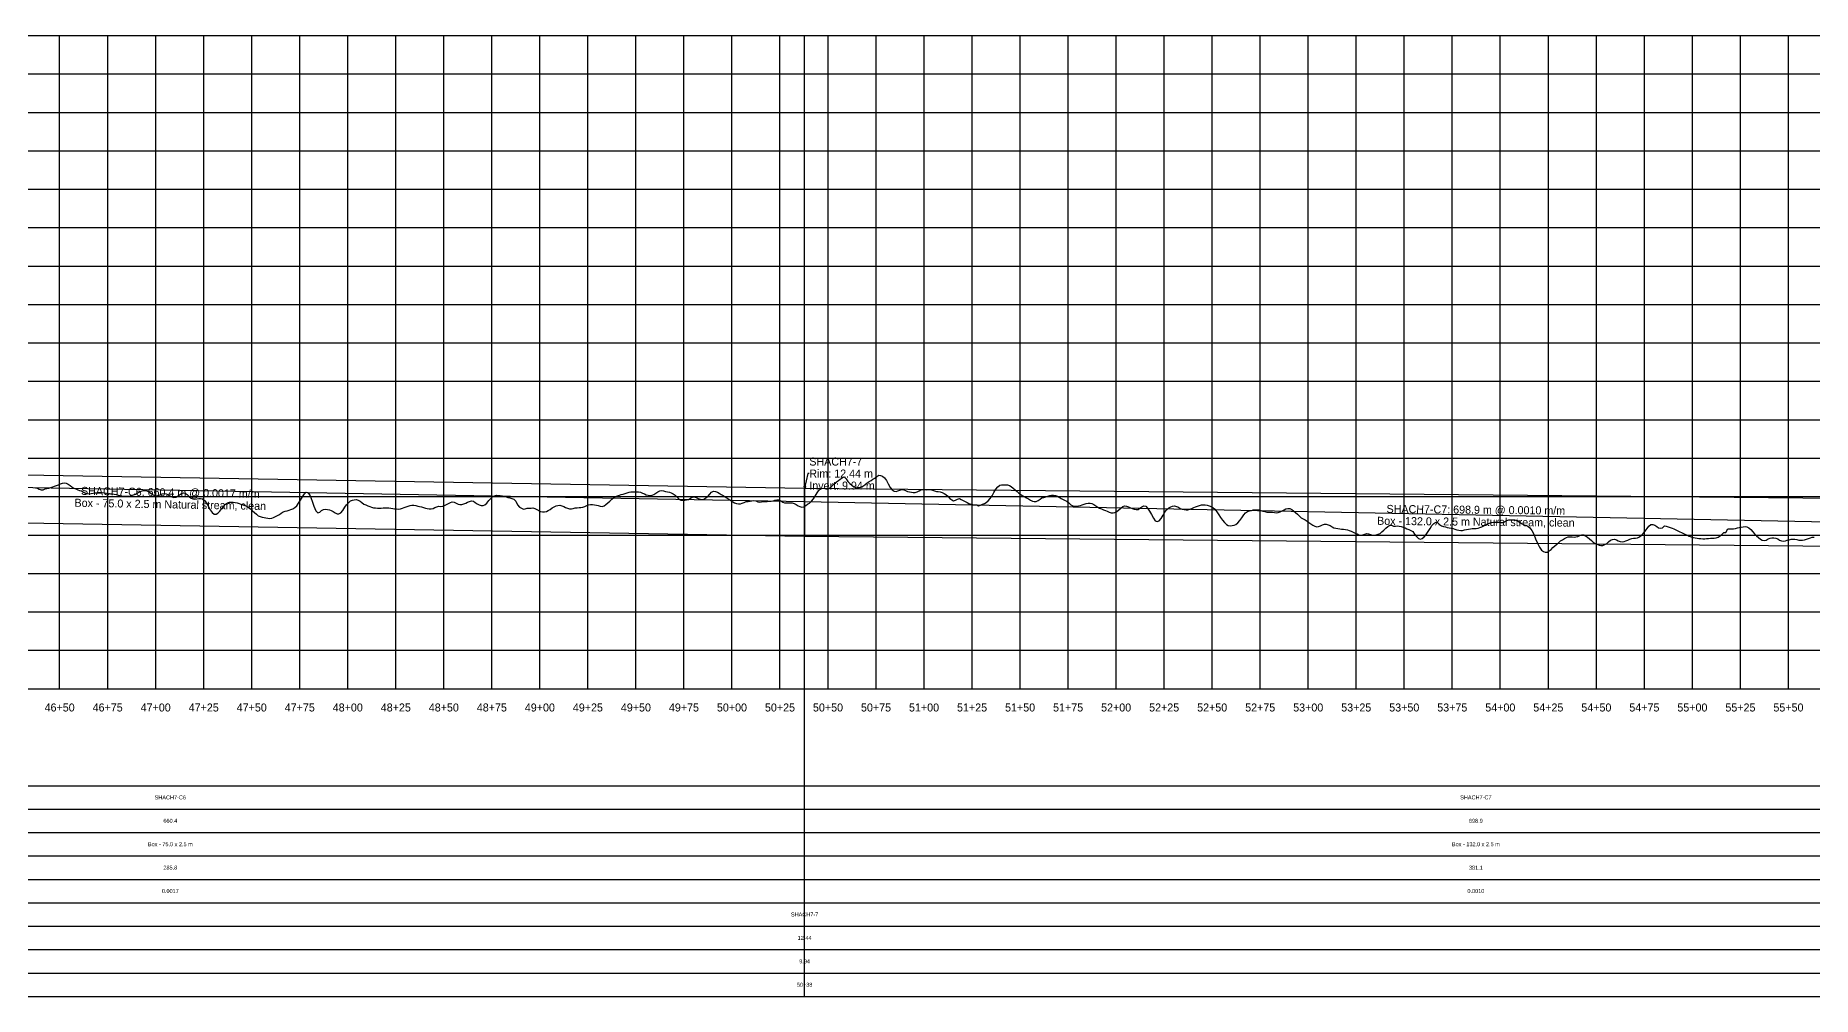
# Model space of a CAD drawing. Extents: x -64 to 7443, y -140 to 366.
# Drawn here: x 4637 to 5563, y -140 to 360 of the extents above; entities that cross this region are included whole.
import ezdxf
from ezdxf.enums import TextEntityAlignment as Align

# ---------------------------------------------------------------- set-up
doc = ezdxf.new("R2010")
doc.units = 0
for name, color, linetype in [('Annotation', 7, 'Continuous'), ('Annotation_Table', 254, 'Continuous'), ('Crown', 7, 'Continuous'), ('Grid', 254, 'Continuous'), ('Grid_Text', 7, 'Continuous'), ('Ground_Elevation', 3, 'Continuous'), ('Hydraulic_Grade', 5, 'Continuous'), ('Invert', 7, 'Continuous'), ('Structure', 7, 'Continuous')]:
    doc.layers.add(name, color=color, linetype=linetype)

msp = doc.modelspace()

# ---------------------------------------------------------------- linework, layer by layer
at = {"layer": 'Annotation', "color": 0}
msp.add_lwpolyline([(5040.26, 131.99), (5039.52, 131.99), (5037.82, 124.37)], dxfattribs=at)
msp.add_lwpolyline([(5037.82, 124.37), (5037.62, 125.35), (5038.41, 125.17)], close=True, dxfattribs=at)
at = {"layer": 'Annotation_Table', "color": 254}
for points in [[(5037.82, -140.21), (5037.82, 360)], [(-25, -30.48), (7424.95, -30.48)], [(-25, -42.67), (7424.95, -42.67)], [(-25, -54.86), (7424.95, -54.86)], [(-25, -67.06), (7424.95, -67.06)], [(-25, -79.25), (7424.95, -79.25)], [(-25, -91.44), (7424.95, -91.44)], [(-25, -103.63), (7424.95, -103.63)], [(-25, -115.82), (7424.95, -115.82)], [(-25, -128.02), (7424.95, -128.02)], [(-25, -140.21), (7424.95, -140.21)]]:
    msp.add_lwpolyline(points, dxfattribs=at)
at = {"layer": 'Crown', "color": 0}
for points in [[(4377.4, 135.74), (5037.82, 124.37)], [(5037.82, 124.37), (5037.82, 124.37)], [(5037.82, 124.37), (5736.72, 117.65)]]:
    msp.add_lwpolyline(points, dxfattribs=at)
at = {"layer": 'Grid', "color": 254}
for points in [[(-25, 360), (7425, 360)], [(4650, 20), (4650, 360)], [(4675, 20), (4675, 360)], [(4700, 20), (4700, 360)], [(4725, 20), (4725, 360)], [(4750, 20), (4750, 360)], [(4775, 20), (4775, 360)], [(4800, 20), (4800, 360)], [(4825, 20), (4825, 360)], [(4850, 20), (4850, 360)], [(4875, 20), (4875, 360)], [(4900, 20), (4900, 360)], [(4925, 20), (4925, 360)], [(4950, 20), (4950, 360)], [(4975, 20), (4975, 360)], [(5000, 20), (5000, 360)], [(5025, 20), (5025, 360)], [(5050, 20), (5050, 360)], [(5075, 20), (5075, 360)], [(5100, 20), (5100, 360)], [(5125, 20), (5125, 360)], [(5150, 20), (5150, 360)], [(5175, 20), (5175, 360)], [(5200, 20), (5200, 360)], [(5225, 20), (5225, 360)], [(5250, 20), (5250, 360)], [(5275, 20), (5275, 360)], [(5300, 20), (5300, 360)], [(5325, 20), (5325, 360)], [(5350, 20), (5350, 360)], [(5375, 20), (5375, 360)], [(5400, 20), (5400, 360)], [(5425, 20), (5425, 360)], [(5450, 20), (5450, 360)], [(5475, 20), (5475, 360)], [(5500, 20), (5500, 360)], [(5525, 20), (5525, 360)], [(5550, 20), (5550, 360)], [(-25, 340), (7425, 340)], [(-25, 320), (7425, 320)], [(-25, 300), (7425, 300)], [(-25, 280), (7425, 280)], [(-25, 260), (7425, 260)], [(-25, 240), (7425, 240)], [(-25, 220), (7425, 220)], [(-25, 200), (7425, 200)], [(-25, 180), (7425, 180)], [(-25, 160), (7425, 160)], [(-25, 140), (7425, 140)], [(-25, 120), (7425, 120)], [(-25, 100), (7425, 100)], [(-25, 80), (7425, 80)], [(-25, 60), (7425, 60)], [(-25, 40), (7425, 40)], [(-25, 20), (7425, 20)]]:
    msp.add_lwpolyline(points, dxfattribs=at)
at = {"layer": 'Ground_Elevation', "color": 3}
msp.add_lwpolyline([(4637.4, 124.64), (4638.4, 124.31), (4639.4, 123.86), (4640.4, 123.53), (4641.4, 123.52), (4642.4, 123.99), (4643.4, 124.16), (4644.4, 124.39), (4645.4, 124.69), (4646.4, 125.03), (4647.4, 125.37), (4648.4, 125.74), (4649.4, 126.13), (4650.4, 126.56), (4651.4, 126.93), (4652.4, 127.1), (4653.4, 126.99), (4654.4, 126.4), (4655.4, 125.72), (4656.4, 125.06), (4657.4, 124.47), (4658.4, 123.98), (4659.4, 123.56), (4660.4, 123.2), (4661.4, 122.99), (4662.4, 122.37), (4663.4, 121.86), (4664.4, 121.63), (4665.4, 121.52), (4666.4, 121.53), (4667.4, 121.7), (4668.4, 121.94), (4669.4, 122.03), (4670.4, 122.03), (4671.4, 122.03), (4672.4, 122.05), (4673.4, 122.02), (4674.4, 121.85), (4675.4, 121.65), (4676.4, 121.5), (4677.4, 121.39), (4678.4, 121.24), (4679.4, 121.04), (4680.4, 120.8), (4681.4, 120.57), (4682.4, 120.36), (4683.4, 120.24), (4684.4, 120.18), (4685.4, 120.17), (4686.4, 120.27), (4687.4, 120.51), (4688.4, 120.87), (4689.4, 121.31), (4690.4, 121.83), (4691.4, 122.38), (4692.4, 122.9), (4693.4, 123.21), (4694.4, 123.25), (4695.4, 122.95), (4696.4, 122.4), (4697.4, 121.73), (4698.4, 121.06), (4699.4, 120.6), (4700.4, 120.42), (4701.4, 120.62), (4702.4, 120.99), (4703.4, 121.41), (4704.4, 121.61), (4705.4, 121.49), (4706.4, 121.04), (4707.4, 120.44), (4708.4, 119.87), (4709.4, 119.59), (4710.4, 119.69), (4711.4, 120.16), (4712.4, 120.9), (4713.4, 121.59), (4714.4, 121.9), (4715.4, 121.71), (4716.4, 121.02), (4717.4, 120.06), (4718.4, 119.23), (4719.4, 118.79), (4720.4, 118.71), (4721.4, 118.86), (4722.4, 119.02), (4723.4, 119.02), (4724.4, 118.76), (4725.4, 118.05), (4726.4, 116.76), (4727.4, 114.98), (4728.4, 113.18), (4729.4, 111.73), (4730.4, 110.93), (4731.4, 110.78), (4732.4, 111.31), (4733.4, 112.45), (4734.4, 113.78), (4735.4, 115.07), (4736.4, 116.06), (4737.4, 116.75), (4738.4, 117.05), (4739.4, 117.13), (4740.4, 117.07), (4741.4, 116.95), (4742.4, 116.76), (4743.4, 116.42), (4744.4, 116.05), (4745.4, 115.69), (4746.4, 115.36), (4747.4, 114.95), (4748.4, 114.36), (4749.4, 113.55), (4750.4, 112.63), (4751.4, 111.69), (4752.4, 110.8), (4753.4, 110.03), (4754.4, 109.59), (4755.4, 109.35), (4756.4, 109.16), (4757.4, 108.91), (4758.4, 108.7), (4759.4, 108.64), (4760.4, 108.76), (4761.4, 109.09), (4762.4, 109.59), (4763.4, 110.16), (4764.4, 110.76), (4765.4, 111.39), (4766.4, 112), (4767.4, 112.37), (4768.4, 112.64), (4769.4, 112.92), (4770.4, 113.23), (4771.4, 113.66), (4772.4, 114.3), (4773.4, 115.25), (4774.4, 116.52), (4775.4, 118.07), (4776.4, 119.79), (4777.4, 121.4), (4778.4, 122.28), (4779.4, 121.92), (4780.4, 120.31), (4781.4, 117.69), (4782.4, 114.99), (4783.4, 112.53), (4784.4, 111.61), (4785.4, 111.96), (4786.4, 112.74), (4787.4, 113.3), (4788.4, 113.44), (4789.4, 113.34), (4790.4, 113.11), (4791.4, 112.76), (4792.4, 112.18), (4793.4, 111.47), (4794.4, 111.08), (4795.4, 111.02), (4796.4, 111.47), (4797.4, 112.72), (4798.4, 114.45), (4799.4, 115.75), (4800.4, 116.83), (4801.4, 117.74), (4802.4, 118.22), (4803.4, 118.35), (4804.4, 118.42), (4805.4, 118.21), (4806.4, 117.6), (4807.4, 116.87), (4808.4, 116.12), (4809.4, 115.65), (4810.4, 115.26), (4811.4, 114.82), (4812.4, 114.44), (4813.4, 114.19), (4814.4, 114.08), (4815.4, 114.04), (4816.4, 113.99), (4817.4, 113.99), (4818.4, 114.09), (4819.4, 114.18), (4820.4, 114.17), (4821.4, 114.09), (4822.4, 114.01), (4823.4, 113.86), (4824.4, 113.7), (4825.4, 113.56), (4826.4, 113.51), (4827.4, 113.7), (4828.4, 113.99), (4829.4, 114.36), (4830.4, 114.71), (4831.4, 115.04), (4832.4, 115.34), (4833.4, 115.53), (4834.4, 115.5), (4835.4, 115.34), (4836.4, 115.1), (4837.4, 114.9), (4838.4, 114.65), (4839.4, 114.28), (4840.4, 113.96), (4841.4, 113.73), (4842.4, 113.64), (4843.4, 113.62), (4844.4, 113.82), (4845.4, 114.27), (4846.4, 114.69), (4847.4, 114.94), (4848.4, 114.92), (4849.4, 115.02), (4850.4, 115.31), (4851.4, 115.8), (4852.4, 116.4), (4853.4, 116.92), (4854.4, 117.3), (4855.4, 117.18), (4856.4, 116.66), (4857.4, 116.1), (4858.4, 115.94), (4859.4, 115.87), (4860.4, 116.18), (4861.4, 116.64), (4862.4, 117.09), (4863.4, 117.53), (4864.4, 117.78), (4865.4, 117.56), (4866.4, 116.89), (4867.4, 116.21), (4868.4, 115.65), (4869.4, 115.39), (4870.4, 115.4), (4871.4, 115.72), (4872.4, 116.59), (4873.4, 117.92), (4874.4, 118.95), (4875.4, 119.89), (4876.4, 120.47), (4877.4, 120.67), (4878.4, 120.64), (4879.4, 120.5), (4880.4, 120.32), (4881.4, 120.1), (4882.4, 119.86), (4883.4, 119.59), (4884.4, 119.3), (4885.4, 119), (4886.4, 118.73), (4887.4, 117.55), (4888.4, 115.77), (4889.4, 114.55), (4890.4, 113.91), (4891.4, 113.5), (4892.4, 113.65), (4893.4, 113.95), (4894.4, 113.89), (4895.4, 113.93), (4896.4, 114.13), (4897.4, 113.75), (4898.4, 113.23), (4899.4, 112.71), (4900.4, 112.29), (4901.4, 112.02), (4902.4, 112.06), (4903.4, 112.28), (4904.4, 112.69), (4905.4, 113.34), (4906.4, 114.08), (4907.4, 114.69), (4908.4, 115.17), (4909.4, 115.44), (4910.4, 115.45), (4911.4, 115.2), (4912.4, 114.79), (4913.4, 114.31), (4914.4, 113.89), (4915.4, 113.63), (4916.4, 113.59), (4917.4, 113.78), (4918.4, 114.07), (4919.4, 114.23), (4920.4, 114.27), (4921.4, 114.29), (4922.4, 114.48), (4923.4, 114.83), (4924.4, 115.33), (4925.4, 115.71), (4926.4, 115.92), (4927.4, 115.95), (4928.4, 115.79), (4929.4, 115.55), (4930.4, 115.28), (4931.4, 114.95), (4932.4, 114.87), (4933.4, 115.18), (4934.4, 115.85), (4935.4, 116.7), (4936.4, 117.69), (4937.4, 118.63), (4938.4, 119.43), (4939.4, 120.06), (4940.4, 120.48), (4941.4, 120.77), (4942.4, 121.03), (4943.4, 121.3), (4944.4, 121.56), (4945.4, 121.9), (4946.4, 122.28), (4947.4, 122.53), (4948.4, 122.54), (4949.4, 122.47), (4950.4, 122.45), (4951.4, 122.39), (4952.4, 122.25), (4953.4, 121.86), (4954.4, 121.37), (4955.4, 120.98), (4956.4, 120.71), (4957.4, 120.64), (4958.4, 120.77), (4959.4, 121.14), (4960.4, 121.8), (4961.4, 122.51), (4962.4, 122.99), (4963.4, 123.14), (4964.4, 123), (4965.4, 122.71), (4966.4, 122.51), (4967.4, 122.27), (4968.4, 121.87), (4969.4, 121.36), (4970.4, 120.78), (4971.4, 119.7), (4972.4, 118.71), (4973.4, 118.17), (4974.4, 118.08), (4975.4, 118.2), (4976.4, 118.3), (4977.4, 118.57), (4978.4, 119.19), (4979.4, 119.78), (4980.4, 119.93), (4981.4, 119.57), (4982.4, 119.08), (4983.4, 118.64), (4984.4, 118.52), (4985.4, 118.73), (4986.4, 119.34), (4987.4, 120.11), (4988.4, 121.27), (4989.4, 122.27), (4990.4, 122.81), (4991.4, 122.61), (4992.4, 122.29), (4993.4, 121.77), (4994.4, 121.17), (4995.4, 120.55), (4996.4, 119.84), (4997.4, 119.28), (4998.4, 118.7), (4999.4, 118), (5000.4, 117.27), (5001.4, 116.81), (5002.4, 116.41), (5003.4, 116.27), (5004.4, 116.26), (5005.4, 116.52), (5006.4, 117), (5007.4, 117.39), (5008.4, 117.47), (5009.4, 117.63), (5010.4, 117.86), (5011.4, 117.93), (5012.4, 117.86), (5013.4, 117.29), (5014.4, 117.06), (5015.4, 117.2), (5016.4, 117.4), (5017.4, 117.47), (5018.4, 117.53), (5019.4, 117.57), (5020.4, 117.67), (5021.4, 117.85), (5022.4, 118.18), (5023.4, 118.31), (5024.4, 118.32), (5025.4, 117.8), (5026.4, 117.16), (5027.4, 116.79), (5028.4, 116.71), (5029.4, 116.73), (5030.4, 116.82), (5031.4, 116.77), (5032.4, 116.42), (5033.4, 115.9), (5034.4, 115.26), (5035.4, 114.79), (5036.4, 114.57), (5037.4, 114.63), (5038.4, 115.29), (5039.4, 115.98), (5040.4, 116.61), (5041.4, 117.56), (5042.4, 118.9), (5043.4, 120.3), (5044.4, 121.99), (5045.4, 123.44), (5046.4, 124.17), (5047.4, 124.42), (5048.4, 124.25), (5049.4, 124.09), (5050.4, 124.27), (5051.4, 124.91), (5052.4, 125.8), (5053.4, 126.74), (5054.4, 127.62), (5055.4, 128.4), (5056.4, 129.11), (5057.4, 129.8), (5058.4, 130.35), (5059.4, 129.18), (5060.4, 127.92), (5061.4, 126.78), (5062.4, 125.86), (5063.4, 125.16), (5064.4, 124.72), (5065.4, 124.53), (5066.4, 124.67), (5067.4, 125.05), (5068.4, 125.65), (5069.4, 126.37), (5070.4, 127.11), (5071.4, 127.82), (5072.4, 128.45), (5073.4, 129.01), (5074.4, 129.64), (5075.4, 130.39), (5076.4, 131.11), (5077.4, 130.96), (5078.4, 130.6), (5079.4, 129.84), (5080.4, 128.42), (5081.4, 126.58), (5082.4, 124.81), (5083.4, 123.5), (5084.4, 122.85), (5085.4, 122.71), (5086.4, 122.94), (5087.4, 123.35), (5088.4, 123.71), (5089.4, 123.56), (5090.4, 123.1), (5091.4, 122.68), (5092.4, 122.46), (5093.4, 122.33), (5094.4, 122.17), (5095.4, 122.19), (5096.4, 122.55), (5097.4, 123.06), (5098.4, 123.5), (5099.4, 123.68), (5100.4, 123.65), (5101.4, 123.6), (5102.4, 123.67), (5103.4, 123.67), (5104.4, 123.35), (5105.4, 122.96), (5106.4, 122.73), (5107.4, 122.63), (5108.4, 122.48), (5109.4, 122.16), (5110.4, 121.65), (5111.4, 121.06), (5112.4, 120.23), (5113.4, 118.99), (5114.4, 118.26), (5115.4, 117.86), (5116.4, 118.1), (5117.4, 118.62), (5118.4, 118.95), (5119.4, 118.57), (5120.4, 117.96), (5121.4, 117.39), (5122.4, 116.85), (5123.4, 116.39), (5124.4, 116.05), (5125.4, 115.88), (5126.4, 115.79), (5127.4, 115.66), (5128.4, 115.2), (5129.4, 115.48), (5130.4, 116.05), (5131.4, 116.47), (5132.4, 116.94), (5133.4, 117.8), (5134.4, 119.01), (5135.4, 120.35), (5136.4, 122.06), (5137.4, 123.8), (5138.4, 125.15), (5139.4, 125.88), (5140.4, 126.05), (5141.4, 126.14), (5142.4, 126.19), (5143.4, 126.12), (5144.4, 125.81), (5145.4, 125.25), (5146.4, 124.4), (5147.4, 123.54), (5148.4, 122.73), (5149.4, 121.86), (5150.4, 121.03), (5151.4, 120.36), (5152.4, 119.87), (5153.4, 119.42), (5154.4, 118.88), (5155.4, 118.22), (5156.4, 117.61), (5157.4, 117.36), (5158.4, 117.5), (5159.4, 118.02), (5160.4, 118.66), (5161.4, 119.28), (5162.4, 119.58), (5163.4, 119.96), (5164.4, 120.25), (5165.4, 120.55), (5166.4, 120.7), (5167.4, 120.67), (5168.4, 120.5), (5169.4, 120.18), (5170.4, 119.66), (5171.4, 119.01), (5172.4, 118.4), (5173.4, 117.93), (5174.4, 117.65), (5175.4, 116.71), (5176.4, 115.73), (5177.4, 115.17), (5178.4, 114.98), (5179.4, 115), (5180.4, 115.14), (5181.4, 115.35), (5182.4, 115.71), (5183.4, 116.11), (5184.4, 116.44), (5185.4, 116.65), (5186.4, 116.65), (5187.4, 116.41), (5188.4, 115.94), (5189.4, 115.23), (5190.4, 114.52), (5191.4, 113.97), (5192.4, 113.54), (5193.4, 113.12), (5194.4, 112.71), (5195.4, 112.34), (5196.4, 111.93), (5197.4, 111.58), (5198.4, 111.51), (5199.4, 111.76), (5200.4, 112.32), (5201.4, 113.07), (5202.4, 113.96), (5203.4, 114.8), (5204.4, 115.16), (5205.4, 115.1), (5206.4, 114.68), (5207.4, 114.19), (5208.4, 113.79), (5209.4, 113.44), (5210.4, 113.2), (5211.4, 113.28), (5212.4, 113.94), (5213.4, 114.7), (5214.4, 115.18), (5215.4, 115.03), (5216.4, 114.03), (5217.4, 112.47), (5218.4, 110.66), (5219.4, 108.73), (5220.4, 107.45), (5221.4, 107.07), (5222.4, 107.45), (5223.4, 108.65), (5224.4, 110.25), (5225.4, 111.95), (5226.4, 113.29), (5227.4, 114.11), (5228.4, 114.63), (5229.4, 114.97), (5230.4, 115.13), (5231.4, 114.92), (5232.4, 114.44), (5233.4, 113.88), (5234.4, 113.47), (5235.4, 113.21), (5236.4, 113.08), (5237.4, 113.14), (5238.4, 113.42), (5239.4, 113.86), (5240.4, 114.26), (5241.4, 114.62), (5242.4, 114.98), (5243.4, 115.35), (5244.4, 115.64), (5245.4, 115.75), (5246.4, 115.71), (5247.4, 115.49), (5248.4, 115.22), (5249.4, 114.84), (5250.4, 114.26), (5251.4, 113.4), (5252.4, 112.04), (5253.4, 110.5), (5254.4, 109.14), (5255.4, 107.8), (5256.4, 106.48), (5257.4, 105.47), (5258.4, 104.94), (5259.4, 104.72), (5260.4, 104.93), (5261.4, 105.16), (5262.4, 105.55), (5263.4, 106.27), (5264.4, 107.5), (5265.4, 108.98), (5266.4, 110.49), (5267.4, 111.63), (5268.4, 112.3), (5269.4, 112.61), (5270.4, 112.83), (5271.4, 113.04), (5272.4, 113.15), (5273.4, 113.16), (5274.4, 113.06), (5275.4, 112.79), (5276.4, 112.46), (5277.4, 112.16), (5278.4, 111.97), (5279.4, 111.9), (5280.4, 111.86), (5281.4, 111.81), (5282.4, 111.68), (5283.4, 111.61), (5284.4, 111.69), (5285.4, 112), (5286.4, 112.54), (5287.4, 113.17), (5288.4, 113.6), (5289.4, 113.8), (5290.4, 113.73), (5291.4, 113.35), (5292.4, 112.66), (5293.4, 111.76), (5294.4, 110.78), (5295.4, 109.83), (5296.4, 109.02), (5297.4, 108.38), (5298.4, 107.83), (5299.4, 107.23), (5300.4, 106.51), (5301.4, 105.78), (5302.4, 105.12), (5303.4, 104.57), (5304.4, 104.28), (5305.4, 104.37), (5306.4, 104.79), (5307.4, 105.34), (5308.4, 105.73), (5309.4, 105.68), (5310.4, 105.33), (5311.4, 104.87), (5312.4, 104.32), (5313.4, 103.81), (5314.4, 103.52), (5315.4, 103.38), (5316.4, 103.25), (5317.4, 103.1), (5318.4, 102.98), (5319.4, 102.82), (5320.4, 102.65), (5321.4, 102.37), (5322.4, 101.95), (5323.4, 101.45), (5324.4, 100.99), (5325.4, 100.57), (5326.4, 100.12), (5327.4, 99.92), (5328.4, 100.05), (5329.4, 100.44), (5330.4, 100.81), (5331.4, 100.58), (5332.4, 100.23), (5333.4, 100), (5334.4, 99.97), (5335.4, 100.1), (5336.4, 100.39), (5337.4, 100.87), (5338.4, 101.59), (5339.4, 102.49), (5340.4, 103.49), (5341.4, 104.45), (5342.4, 105.14), (5343.4, 105.14), (5344.4, 104.62), (5345.4, 104.68), (5346.4, 104.82), (5347.4, 104.65), (5348.4, 104.37), (5349.4, 104.03), (5350.4, 103.65), (5351.4, 103.24), (5352.4, 102.8), (5353.4, 102.34), (5354.4, 101.77), (5355.4, 100.48), (5356.4, 99.22), (5357.4, 98.2), (5358.4, 97.83), (5359.4, 98.12), (5360.4, 99), (5361.4, 100.28), (5362.4, 101.8), (5363.4, 103.38), (5364.4, 104.92), (5365.4, 106.04), (5366.4, 106.75), (5367.4, 106.38), (5368.4, 105.43), (5369.4, 104.71), (5370.4, 104.37), (5371.4, 104.19), (5372.4, 103.92), (5373.4, 103.72), (5374.4, 103.56), (5375.4, 103.37), (5376.4, 103.08), (5377.4, 102.74), (5378.4, 102.45), (5379.4, 102.33), (5380.4, 102.39), (5381.4, 102.61), (5382.4, 102.91), (5383.4, 103.12), (5384.4, 103.25), (5385.4, 103.35), (5386.4, 103.33), (5387.4, 103.4), (5388.4, 103.58), (5389.4, 103.86), (5390.4, 104.28), (5391.4, 104.78), (5392.4, 105.32), (5393.4, 105.8), (5394.4, 106.18), (5395.4, 106.43), (5396.4, 106.6), (5397.4, 106.68), (5398.4, 106.68), (5399.4, 106.61), (5400.4, 106.45), (5401.4, 106.57), (5402.4, 106.97), (5403.4, 107.49), (5404.4, 107.82), (5405.4, 107.92), (5406.4, 107.94), (5407.4, 107.82), (5408.4, 107.51), (5409.4, 107.08), (5410.4, 106.51), (5411.4, 105.88), (5412.4, 105.33), (5413.4, 104.93), (5414.4, 104.52), (5415.4, 103.69), (5416.4, 102.31), (5417.4, 100.37), (5418.4, 98.05), (5419.4, 95.73), (5420.4, 93.61), (5421.4, 92.13), (5422.4, 91.34), (5423.4, 91.08), (5424.4, 91.14), (5425.4, 91.71), (5426.4, 92.51), (5427.4, 93.57), (5428.4, 94.34), (5429.4, 95.18), (5430.4, 96.06), (5431.4, 96.89), (5432.4, 97.57), (5433.4, 98.22), (5434.4, 98.69), (5435.4, 98.97), (5436.4, 99.02), (5437.4, 99), (5438.4, 98.96), (5439.4, 99.02), (5440.4, 99.3), (5441.4, 99.77), (5442.4, 100.1), (5443.4, 100.05), (5444.4, 99.61), (5445.4, 98.89), (5446.4, 98.02), (5447.4, 97.09), (5448.4, 96.26), (5449.4, 95.61), (5450.4, 95.16), (5451.4, 94.75), (5452.4, 94.55), (5453.4, 94.59), (5454.4, 95.05), (5455.4, 95.65), (5456.4, 96.41), (5457.4, 97.24), (5458.4, 97.71), (5459.4, 97.8), (5460.4, 97.54), (5461.4, 97.03), (5462.4, 96.58), (5463.4, 96.45), (5464.4, 96.6), (5465.4, 96.94), (5466.4, 97.36), (5467.4, 97.81), (5468.4, 98.14), (5469.4, 98.3), (5470.4, 98.37), (5471.4, 98.52), (5472.4, 98.97), (5473.4, 99.79), (5474.4, 100.83), (5475.4, 102.02), (5476.4, 103.35), (5477.4, 104.55), (5478.4, 105.53), (5479.4, 105.51), (5480.4, 105.08), (5481.4, 104.42), (5482.4, 103.76), (5483.4, 103.52), (5484.4, 103.82), (5485.4, 104.71), (5486.4, 104.6), (5487.4, 104.32), (5488.4, 103.97), (5489.4, 103.58), (5490.4, 103.16), (5491.4, 102.71), (5492.4, 102.23), (5493.4, 101.74), (5494.4, 101.26), (5495.4, 100.79), (5496.4, 100.34), (5497.4, 99.89), (5498.4, 99.46), (5499.4, 99.08), (5500.4, 98.76), (5501.4, 98.5), (5502.4, 98.32), (5503.4, 98.21), (5504.4, 98.12), (5505.4, 98.08), (5506.4, 98.09), (5507.4, 98.14), (5508.4, 98.21), (5509.4, 98.28), (5510.4, 98.34), (5511.4, 98.43), (5512.4, 98.59), (5513.4, 98.93), (5514.4, 99.49), (5515.4, 100.34), (5516.4, 101.39), (5517.4, 101.39), (5518.4, 103.16), (5519.4, 103.17), (5520.4, 103.19), (5521.4, 103.29), (5522.4, 103.45), (5523.4, 103.65), (5524.4, 103.86), (5525.4, 104.06), (5526.4, 104.27), (5527.4, 104.41), (5528.4, 104.3), (5529.4, 103.77), (5530.4, 102.87), (5531.4, 101.73), (5532.4, 100.56), (5533.4, 99.59), (5534.4, 98.75), (5535.4, 97.89), (5536.4, 97.39), (5537.4, 97.08), (5538.4, 97.23), (5539.4, 97.99), (5540.4, 98.41), (5541.4, 98.6), (5542.4, 98.54), (5543.4, 98.38), (5544.4, 97.95), (5545.4, 97.4), (5546.4, 97.01), (5547.4, 96.86), (5548.4, 97.04), (5549.4, 97.27), (5550.4, 97.54), (5551.4, 97.75), (5552.4, 97.86), (5553.4, 97.83), (5554.4, 97.62), (5555.4, 97.37), (5556.4, 97.23), (5557.4, 97.29), (5558.4, 97.56), (5559.4, 97.88), (5560.4, 98.25), (5561.4, 98.57), (5562.4, 98.84), (5563.4, 98.91)], dxfattribs=at)
at = {"layer": 'Hydraulic_Grade', "color": 5}
for points in [[(4377.4, 129.43), (5037.82, 117.37)], [(5037.82, 117.37), (5037.82, 117.37)], [(5037.82, 117.37), (5736.72, 103.57)]]:
    msp.add_lwpolyline(points, dxfattribs=at)
at = {"layer": 'Invert', "color": 0}
for points in [[(4377.4, 110.74), (5037.82, 99.37)], [(5037.82, 99.37), (5037.82, 99.37)], [(5037.82, 99.37), (5736.72, 92.65)]]:
    msp.add_lwpolyline(points, dxfattribs=at)
at = {"layer": 'Structure', "color": 0}
msp.add_lwpolyline([(5037.82, 124.37), (5037.82, 99.37)], dxfattribs=at)
msp.add_lwpolyline([(5037.82, 124.37), (5037.82, 99.37)], dxfattribs=at)

# ---------------------------------------------------------------- texts
at = {"layer": 'Annotation', "color": 0}
for s, height, p in [('SHACH7-7', 4.167, (5040.26, 138.24)), ('Rim: 12.44 m', 4.1667, (5040.26, 131.99)), ('Invert: 9.94 m', 4.1667, (5040.26, 125.74))]:
    msp.add_text(s, height=height, dxfattribs=at).set_placement(p, align=Align.MIDDLE_LEFT)
for s, rotation, p in [('SHACH7-C6: 660.4 m @ 0.0017 m/m', 359.01368, (4707.61, 122.2)), ('Box - 75.0 x 2.5 m Natural stream, clean', 359.01368, (4707.61, 115.95)), ('SHACH7-C7: 698.9 m @ 0.0010 m/m', 359.44911, (5387.27, 113.15)), ('Box - 132.0 x 2.5 m Natural stream, clean', 359.44911, (5387.27, 106.9))]:
    msp.add_text(s, height=4.1667, rotation=rotation, dxfattribs=at).set_placement(p, align=Align.MIDDLE_CENTER)
at = {"layer": 'Annotation_Table', "color": 0}
for s, height, p in [('SHACH7-C6', 2.083, (4707.61, -36.58)), ('SHACH7-C7', 2.083, (5387.27, -36.58)), ('660.4', 2.083, (4707.61, -48.77)), ('698.9', 2.083, (5387.27, -48.77)), ('Box - 75.0 x 2.5 m', 2.0833, (4707.61, -60.96)), ('Box - 132.0 x 2.5 m', 2.0833, (5387.27, -60.96)), ('285.8', 2.083, (4707.61, -73.15)), ('381.1', 2.083, (5387.27, -73.15)), ('0.0017', 2.083, (4707.61, -85.34)), ('0.0010', 2.083, (5387.27, -85.34)), ('SHACH7-7', 2.083, (5037.82, -97.54)), ('12.44', 2.083, (5037.82, -109.73)), ('9.94', 2.083, (5037.82, -121.92)), ('50+38', 2.083, (5037.82, -134.11))]:
    msp.add_text(s, height=height, dxfattribs=at).set_placement(p, align=Align.MIDDLE_CENTER)
at = {"layer": 'Grid_Text', "color": 0}
for s, p in [('46+50', (4650, 12.3)), ('46+75', (4675, 12.3)), ('47+00', (4700, 12.3)), ('47+25', (4725, 12.3)), ('47+50', (4750, 12.3)), ('47+75', (4775, 12.3)), ('48+00', (4800, 12.3)), ('48+25', (4825, 12.3)), ('48+50', (4850, 12.3)), ('48+75', (4875, 12.3)), ('49+00', (4900, 12.3)), ('49+25', (4925, 12.3)), ('49+50', (4950, 12.3)), ('49+75', (4975, 12.3)), ('50+00', (5000, 12.3)), ('50+25', (5025, 12.3)), ('50+50', (5050, 12.3)), ('50+75', (5075, 12.3)), ('51+00', (5100, 12.3)), ('51+25', (5125, 12.3)), ('51+50', (5150, 12.3)), ('51+75', (5175, 12.3)), ('52+00', (5200, 12.3)), ('52+25', (5225, 12.3)), ('52+50', (5250, 12.3)), ('52+75', (5275, 12.3)), ('53+00', (5300, 12.3)), ('53+25', (5325, 12.3)), ('53+50', (5350, 12.3)), ('53+75', (5375, 12.3)), ('54+00', (5400, 12.3)), ('54+25', (5425, 12.3)), ('54+50', (5450, 12.3)), ('54+75', (5475, 12.3)), ('55+00', (5500, 12.3)), ('55+25', (5525, 12.3)), ('55+50', (5550, 12.3))]:
    msp.add_text(s, height=4.167, dxfattribs=at).set_placement(p, align=Align.TOP_CENTER)

doc.saveas('drawing.dxf')
